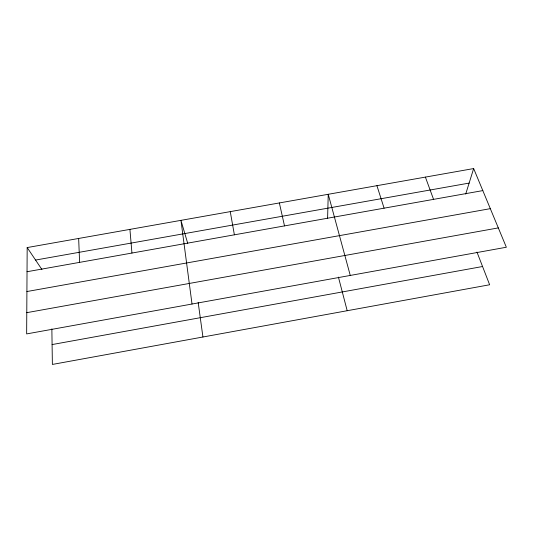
<?xml version="1.0" encoding="UTF-8"?>
<svg xmlns="http://www.w3.org/2000/svg" width="533" height="533" viewBox="0 0 533 533"><rect width="100%" height="100%" fill="white"/><g stroke="black" fill="none" stroke-linecap="round" stroke-linejoin="round"><path stroke-width="0.8" d="M27.176 247.565L26.65 333.911L506.35 247.239L473.657 168.561L27.176 247.565L41.914 269.498M327.595 218.47L328.241 194.292L350.268 275.441M465.709 194.065L473.657 168.561M26.777 312.664L498.315 227.904M52.087 344.571L482.558 266.513M27.03 271.723L482.818 190.601M26.91 291.538L490.32 208.656M35.571 260.057L469.133 183.085M476.962 252.082L489.64 284.762L52.381 364.439L51.861 328.881M425.394 177.103L433.562 199.369M376.924 185.677L384.093 208.17M187.723 243.368L180.947 220.356L192.02 304.03M338.422 277.113L347.19 310.719M279.352 202.946L284.509 225.899M230.256 211.634L234.387 234.82M198.176 302.451L202.933 337.003M129.919 229.383L131.944 253.048M78.657 238.458L79.604 262.369"/></g></svg>
